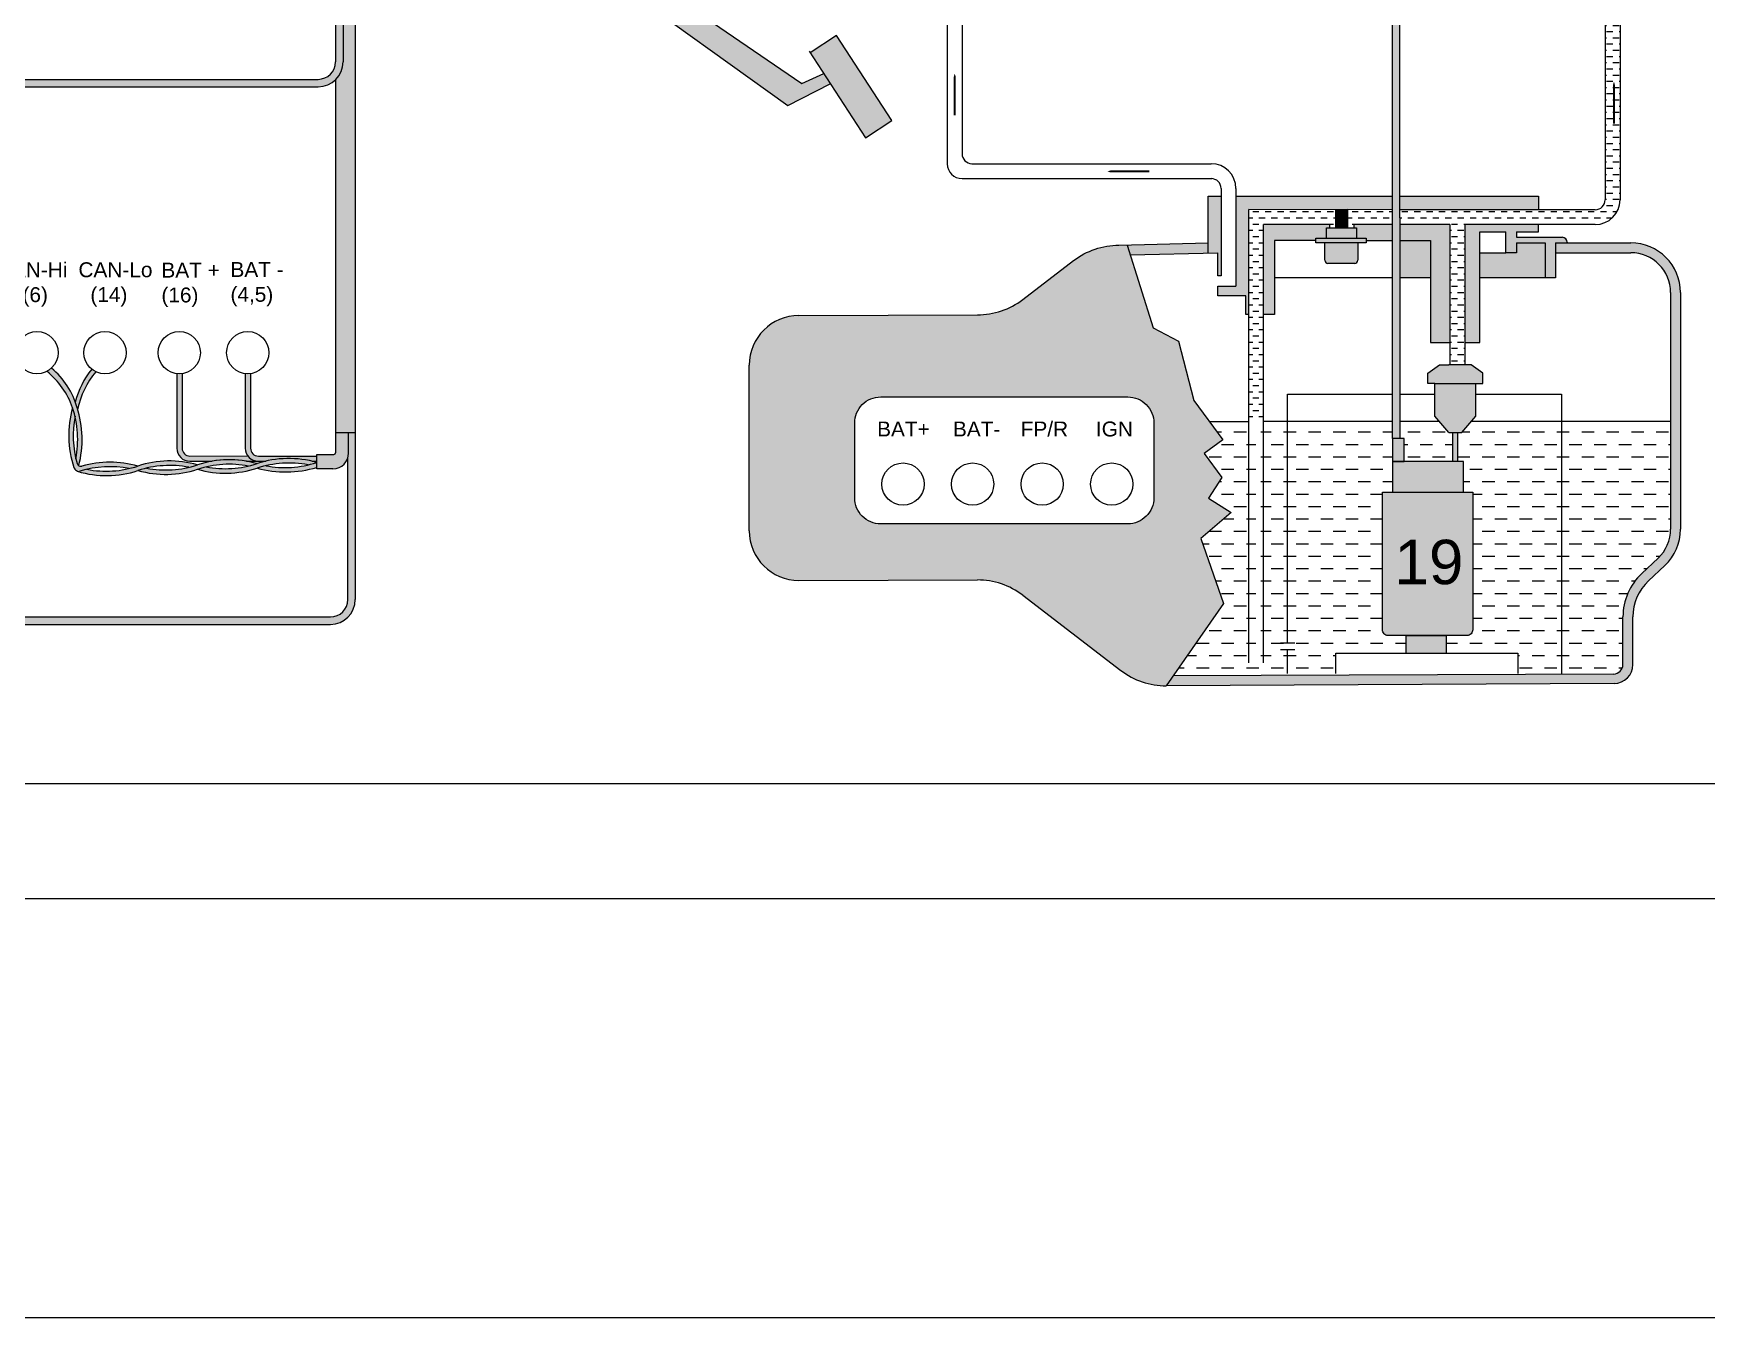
# Model space of a CAD drawing. Header units: millimetres. Extents: x -5962 to 112938, y 226746 to 349063.
# Drawn here: x 22672 to 54707, y 226746 to 251331 of the extents above; entities that cross this region are included whole.
import ezdxf

# ---------------------------------------------------------------- set-up
doc = ezdxf.new("R2010")
doc.units = ezdxf.units.MM
doc.header["$MEASUREMENT"] = 0
doc.styles.add('SPCText', font='arial.ttf')

msp = doc.modelspace()

# ---------------------------------------------------------------- hatches: boundary and pattern name
at = {"transparency": 33554666}
h = msp.add_hatch(color=8, dxfattribs=at)
h.dxf.hatch_style = 1
h.paths.add_polyline_path([(28833, 251649), (28599, 251649), (28599, 250786, -0.201666), (28456, 250446), (28456, 243687), (28833, 243687)])
h.paths.add_polyline_path([(28123, 250453), (21073, 250453), (21073, 250310), (28123, 250310, 0.414214), (28599, 250786), (28599, 251649), (28456, 251649), (28456, 250786, -0.414214)])
h.paths.add_polyline_path([(17980, 252142), (19445, 252142), (19445, 253612), (17980, 253612)], flags=9)
h.paths.add_polyline_path([(18314, 241134), (19779, 241134), (19779, 242604), (18314, 242604)], flags=9)
h.paths.add_polyline_path([(18402, 245705), (19868, 245705), (19868, 247175), (18402, 247175)], flags=9)
h.paths.add_polyline_path([(18404, 249608), (18404, 251224), (18012, 251224), (18012, 249608)], flags=9)
h.paths.add_polyline_path([(78181, 256293), (79646, 256293), (79646, 257763), (78181, 257763)], flags=9)
h.paths.add_polyline_path([(21880, 245943), (23374, 245943), (23374, 246531), (21880, 246531)], flags=9)
h.paths.add_polyline_path([(23442, 245944), (25002, 245944), (25002, 246532), (23442, 246532)], flags=9)
h.paths.add_polyline_path([(73618, 264727), (75083, 264727), (75083, 266197), (73618, 266197)], flags=9)
h.paths.add_polyline_path([(25022, 245941), (26283, 245941), (26283, 246530), (25022, 246530)], flags=9)
h.paths.add_polyline_path([(26287, 245948), (27448, 245948), (27448, 246537), (26287, 246537)], flags=9)
h.paths.add_polyline_path([(74555, 277334), (89364, 277334), (89364, 290691), (74555, 290691)], flags=9)
h.paths.add_polyline_path([(57286, 256885), (58751, 256885), (58751, 258355), (57286, 258355)], flags=9)
h.paths.add_polyline_path([(58394, 274251), (59305, 274251), (59305, 275722), (58394, 275722)], flags=9)
h.paths.add_polyline_path([(62120, 278460), (63031, 278460), (63031, 279930), (62120, 279930)], flags=9)
h.paths.add_polyline_path([(63646, 278381), (64557, 278381), (64557, 279851), (63646, 279851)], flags=9)
h.paths.add_polyline_path([(68171, 275713), (69082, 275713), (69082, 277183), (68171, 277183)], flags=9)
h.paths.add_polyline_path([(72629, 272654), (74094, 272654), (74094, 274124), (72629, 274124)], flags=9)
h.paths.add_polyline_path([(81009, 262924), (82474, 262924), (82474, 264394), (81009, 264394)], flags=9)
h.paths.add_polyline_path([(59249, 264118), (60160, 264118), (60160, 265588), (59249, 265588)], flags=9)
h.paths.add_polyline_path([(69129, 261593), (70594, 261593), (70594, 263063), (69129, 263063)], flags=9)
h.paths.add_polyline_path([(35297, 253235), (36762, 253235), (36762, 254705), (35297, 254705)], flags=9)
h.paths.add_polyline_path([(48596, 240542), (50061, 240542), (50061, 242013), (48596, 242013)], flags=9)
h.paths.add_polyline_path([(35548, 268402), (36459, 268402), (36459, 269872), (35548, 269872)], flags=9)
h.paths.add_polyline_path([(42370, 268428), (43281, 268428), (43281, 269899), (42370, 269899)], flags=9)
h.paths.add_polyline_path([(37870, 281578), (38781, 281578), (38781, 283048), (37870, 283048)], flags=9)
h.paths.add_polyline_path([(22465, 283027), (23376, 283027), (23376, 284497), (22465, 284497)], flags=9)
h.paths.add_polyline_path([(19596, 244994), (19788, 244994), (19788, 245302), (19596, 245302)], flags=9)
h.paths.add_polyline_path([(19076, 244994), (19267, 244994), (19267, 245303), (19076, 245303)], flags=9)
h.paths.add_polyline_path([(19527, 243805), (19835, 243805), (19835, 244114), (19527, 244114)], flags=9)
h.paths.add_polyline_path([(20569, 243804), (20877, 243804), (20877, 244113), (20569, 244113)], flags=9)
h.paths.add_polyline_path([(18560, 244993), (18752, 244993), (18752, 245301), (18560, 245301)], flags=9)
h.paths.add_polyline_path([(47045, 266780), (47453, 266780), (47453, 267368), (47045, 267368)], flags=9)
h.paths.add_polyline_path([(42166, 242926), (43217, 242926), (43217, 243514), (42166, 243514)], flags=9)
h.paths.add_polyline_path([(43603, 242926), (44454, 242926), (44454, 243514), (43603, 243514)], flags=9)
h.paths.add_polyline_path([(77271, 271315), (78477, 271315), (78477, 271903), (77271, 271903)], flags=9)
h.paths.add_polyline_path([(40873, 242930), (41924, 242930), (41924, 243519), (40873, 243519)], flags=9)
h.paths.add_polyline_path([(75957, 273482), (77097, 273482), (77097, 274071), (75957, 274071)], flags=9)
h.paths.add_polyline_path([(75956, 271320), (77107, 271320), (77107, 271908), (75956, 271908)], flags=9)
h.paths.add_polyline_path([(39421, 242930), (40572, 242930), (40572, 243519), (39421, 243519)], flags=9)
h.paths.add_polyline_path([(77288, 273482), (78472, 273482), (78472, 274071), (77288, 274071)], flags=9)
h.paths.add_polyline_path([(67847, 280005), (68998, 280005), (68998, 280593), (67847, 280593)], flags=9)
h.paths.add_polyline_path([(33948, 282600), (35243, 282600), (35243, 283188), (33948, 283188)], flags=9)
h.paths.add_polyline_path([(35615, 267086), (36755, 267086), (36755, 267674), (35615, 267674)], flags=9)
h.paths.add_polyline_path([(31596, 267091), (32746, 267091), (32746, 267679), (31596, 267679)], flags=9)
h.paths.add_polyline_path([(38241, 267061), (39492, 267061), (39492, 267649), (38241, 267649)], flags=9)
h.paths.add_polyline_path([(32303, 251714), (33244, 251714), (33244, 252302), (32303, 252302)], flags=9)
h.paths.add_polyline_path([(34807, 251709), (36080, 251709), (36080, 252297), (34807, 252297)], flags=9)
h.paths.add_polyline_path([(37589, 251714), (38486, 251714), (38486, 252302), (37589, 252302)], flags=9)
h.paths.add_polyline_path([(65103, 284185), (66088, 284185), (66088, 284773), (65103, 284773)], flags=9)
h.paths.add_polyline_path([(45552, 266768), (46471, 266768), (46471, 267356), (45552, 267356)], flags=9)
h.paths.add_polyline_path([(44370, 266780), (45000, 266780), (45000, 267368), (44370, 267368)], flags=9)
h.paths.add_polyline_path([(55031, 256770), (55994, 256770), (55994, 257358), (55031, 257358)], flags=9)
h.paths.add_polyline_path([(65087, 286283), (66072, 286283), (66072, 286871), (65087, 286871)], flags=9)
h.paths.add_polyline_path([(42890, 266775), (43675, 266775), (43675, 267363), (42890, 267363)], flags=9)
h.paths.add_polyline_path([(53477, 256770), (54794, 256770), (54794, 257358), (53477, 257358)], flags=9)
h.paths.add_polyline_path([(70437, 265641), (70845, 265641), (70845, 266229), (70437, 266229)], flags=9)
h.paths.add_polyline_path([(81488, 268622), (82639, 268622), (82639, 269210), (81488, 269210)], flags=9)
h.paths.add_polyline_path([(58519, 264295), (59305, 264295), (59305, 264883), (58519, 264883)], flags=9)
h.paths.add_polyline_path([(80099, 266450), (81328, 266450), (81328, 267038), (80099, 267038)], flags=9)
h.paths.add_polyline_path([(80090, 268617), (81340, 268617), (81340, 269205), (80090, 269205)], flags=9)
h.paths.add_polyline_path([(81472, 266450), (82656, 266450), (82656, 267038), (81472, 267038)], flags=9)
h.paths.add_polyline_path([(73662, 275950), (74292, 275950), (74292, 276538), (73662, 276538)], flags=9)
h.paths.add_polyline_path([(70690, 275945), (72006, 275945), (72006, 276534), (70690, 276534)], flags=9)
h.paths.add_polyline_path([(59618, 280000), (60603, 280000), (60603, 280588), (59618, 280588)], flags=9)
h.paths.add_polyline_path([(54424, 275080), (55575, 275080), (55575, 275668), (54424, 275668)], flags=9)
h.paths.add_polyline_path([(58336, 280005), (59487, 280005), (59487, 280593), (58336, 280593)], flags=9)
h.paths.add_polyline_path([(36895, 267061), (38079, 267061), (38079, 267649), (36895, 267649)], flags=9)
h.paths.add_polyline_path([(32570, 282605), (33721, 282605), (33721, 283193), (32570, 283193)], flags=9)
h.paths.add_polyline_path([(56454, 256775), (57085, 256775), (57085, 257363), (56454, 257363)], flags=9)
h.paths.add_polyline_path([(68840, 265636), (69868, 265636), (69868, 266224), (68840, 266224)], flags=9)
h.paths.add_polyline_path([(34258, 267086), (35441, 267086), (35441, 267674), (34258, 267674)], flags=9)
h.paths.add_polyline_path([(33030, 267091), (34081, 267091), (34081, 267679), (33030, 267679)], flags=9)
h.paths.add_polyline_path([(30851, 251709), (32058, 251709), (32058, 252297), (30851, 252297)], flags=9)
h.paths.add_polyline_path([(36188, 251709), (37351, 251709), (37351, 252297), (36188, 252297)], flags=9)
h.paths.add_polyline_path([(50430, 275079), (51392, 275079), (51392, 275667), (50430, 275667)], flags=9)
h.paths.add_polyline_path([(49097, 275079), (50059, 275079), (50059, 275667), (49097, 275667)], flags=9)
h.paths.add_polyline_path([(72184, 275945), (73191, 275945), (73191, 276534), (72184, 276534)], flags=9)
h.paths.add_polyline_path([(33431, 251709), (34638, 251709), (34638, 252297), (33431, 252297)], flags=9)
h.paths.add_polyline_path([(51729, 275079), (52691, 275079), (52691, 275667), (51729, 275667)], flags=9)
h.paths.add_polyline_path([(66572, 280005), (67623, 280005), (67623, 280593), (66572, 280593)], flags=9)
h.paths.add_polyline_path([(65135, 280000), (66120, 280000), (66120, 280588), (65135, 280588)], flags=9)
h.paths.add_polyline_path([(65136, 282092), (66120, 282092), (66120, 282680), (65136, 282680)], flags=9)
h.paths.add_polyline_path([(57007, 264295), (58058, 264295), (58058, 264883), (57007, 264883)], flags=9)
h.paths.add_polyline_path([(53013, 275080), (53975, 275080), (53975, 275668), (53013, 275668)], flags=9)
h.paths.add_polyline_path([(33552, 290365), (73663, 290365), (73663, 295126), (33552, 295126)], flags=9)
h.paths.add_polyline_path([(17517, 259196), (21382, 259196), (21382, 261505), (17517, 261505)], flags=9)
at = {"true_color": 0x939598, "transparency": 33554666}
h = msp.add_hatch(color=252, dxfattribs=at)
h.dxf.hatch_style = 1
h.paths.add_polyline_path([(76999, 268768, 0.193719), (76664, 269012), (76286, 269106), (74433, 267943), (74365, 267567, 0.186768), (74441, 267174), (75395, 265654, 0.171714), (75685, 265423), (76104, 265280), (77951, 266439), (78021, 266884, 0.18055), (77942, 267264)])
h.paths.add_polyline_path([(76462, 269396), (76381, 269525), (73993, 268027), (74074, 267898)])
h.paths.add_polyline_path([(76543, 269267), (76462, 269396), (74074, 267898), (74155, 267769)])
h.paths.add_polyline_path([(78313, 266486), (78232, 266615), (75844, 265117), (75925, 264988)])
h.paths.add_polyline_path([(78394, 266357), (78313, 266486), (75925, 264988), (76006, 264859)])
h.paths.add_polyline_path([(17980, 252142), (19445, 252142), (19445, 253612), (17980, 253612)], flags=9)
h.paths.add_polyline_path([(18402, 245705), (19868, 245705), (19868, 247175), (18402, 247175)], flags=9)
h.paths.add_polyline_path([(18314, 241134), (19779, 241134), (19779, 242604), (18314, 242604)], flags=9)
h.paths.add_polyline_path([(62120, 278460), (63031, 278460), (63031, 279930), (62120, 279930)], flags=9)
h.paths.add_polyline_path([(68171, 275713), (69082, 275713), (69082, 277183), (68171, 277183)], flags=9)
h.paths.add_polyline_path([(81009, 262924), (82474, 262924), (82474, 264394), (81009, 264394)], flags=9)
h.paths.add_polyline_path([(57286, 256885), (58751, 256885), (58751, 258355), (57286, 258355)], flags=9)
h.paths.add_polyline_path([(59249, 264118), (60160, 264118), (60160, 265588), (59249, 265588)], flags=9)
h.paths.add_polyline_path([(35548, 268402), (36459, 268402), (36459, 269872), (35548, 269872)], flags=9)
h.paths.add_polyline_path([(42370, 268428), (43281, 268428), (43281, 269899), (42370, 269899)], flags=9)
h.paths.add_polyline_path([(63646, 278381), (64557, 278381), (64557, 279851), (63646, 279851)], flags=9)
h.paths.add_polyline_path([(69129, 261593), (70594, 261593), (70594, 263063), (69129, 263063)], flags=9)
h.paths.add_polyline_path([(37870, 281578), (38781, 281578), (38781, 283048), (37870, 283048)], flags=9)
h.paths.add_polyline_path([(18404, 249608), (18404, 251224), (18012, 251224), (18012, 249608)], flags=9)
h.paths.add_polyline_path([(26287, 245948), (27448, 245948), (27448, 246537), (26287, 246537)], flags=9)
h.paths.add_polyline_path([(25022, 245941), (26283, 245941), (26283, 246530), (25022, 246530)], flags=9)
h.paths.add_polyline_path([(21880, 245943), (23374, 245943), (23374, 246531), (21880, 246531)], flags=9)
h.paths.add_polyline_path([(23442, 245944), (25002, 245944), (25002, 246532), (23442, 246532)], flags=9)
h.paths.add_polyline_path([(18560, 244993), (18752, 244993), (18752, 245301), (18560, 245301)], flags=9)
h.paths.add_polyline_path([(58394, 274251), (59305, 274251), (59305, 275722), (58394, 275722)], flags=9)
h.paths.add_polyline_path([(47045, 266780), (47453, 266780), (47453, 267368), (47045, 267368)], flags=9)
h.paths.add_polyline_path([(42166, 242926), (43217, 242926), (43217, 243514), (42166, 243514)], flags=9)
h.paths.add_polyline_path([(73618, 264727), (75083, 264727), (75083, 266197), (73618, 266197)], flags=9)
h.paths.add_polyline_path([(77271, 271315), (78477, 271315), (78477, 271903), (77271, 271903)], flags=9)
h.paths.add_polyline_path([(75957, 273482), (77097, 273482), (77097, 274071), (75957, 274071)], flags=9)
h.paths.add_polyline_path([(40873, 242930), (41924, 242930), (41924, 243519), (40873, 243519)], flags=9)
h.paths.add_polyline_path([(75956, 271320), (77107, 271320), (77107, 271908), (75956, 271908)], flags=9)
h.paths.add_polyline_path([(74555, 277334), (89364, 277334), (89364, 290691), (74555, 290691)], flags=9)
h.paths.add_polyline_path([(78181, 256293), (79646, 256293), (79646, 257763), (78181, 257763)], flags=9)
h.paths.add_polyline_path([(67847, 280005), (68998, 280005), (68998, 280593), (67847, 280593)], flags=9)
h.paths.add_polyline_path([(33948, 282600), (35243, 282600), (35243, 283188), (33948, 283188)], flags=9)
h.paths.add_polyline_path([(38241, 267061), (39492, 267061), (39492, 267649), (38241, 267649)], flags=9)
h.paths.add_polyline_path([(31596, 267091), (32746, 267091), (32746, 267679), (31596, 267679)], flags=9)
h.paths.add_polyline_path([(35615, 267086), (36755, 267086), (36755, 267674), (35615, 267674)], flags=9)
h.paths.add_polyline_path([(37589, 251714), (38486, 251714), (38486, 252302), (37589, 252302)], flags=9)
h.paths.add_polyline_path([(45552, 266768), (46471, 266768), (46471, 267356), (45552, 267356)], flags=9)
h.paths.add_polyline_path([(44370, 266780), (45000, 266780), (45000, 267368), (44370, 267368)], flags=9)
h.paths.add_polyline_path([(80090, 268617), (81340, 268617), (81340, 269205), (80090, 269205)], flags=9)
h.paths.add_polyline_path([(35297, 253235), (36762, 253235), (36762, 254705), (35297, 254705)], flags=9)
h.paths.add_polyline_path([(58519, 264295), (59305, 264295), (59305, 264883), (58519, 264883)], flags=9)
h.paths.add_polyline_path([(80099, 266450), (81328, 266450), (81328, 267038), (80099, 267038)], flags=9)
h.paths.add_polyline_path([(70690, 275945), (72006, 275945), (72006, 276534), (70690, 276534)], flags=9)
h.paths.add_polyline_path([(73662, 275950), (74292, 275950), (74292, 276538), (73662, 276538)], flags=9)
h.paths.add_polyline_path([(32570, 282605), (33721, 282605), (33721, 283193), (32570, 283193)], flags=9)
h.paths.add_polyline_path([(22465, 283027), (23376, 283027), (23376, 284497), (22465, 284497)], flags=9)
h.paths.add_polyline_path([(72629, 272654), (74094, 272654), (74094, 274124), (72629, 274124)], flags=9)
h.paths.add_polyline_path([(48596, 240542), (50061, 240542), (50061, 242013), (48596, 242013)], flags=9)
h.paths.add_polyline_path([(56454, 256775), (57085, 256775), (57085, 257363), (56454, 257363)], flags=9)
h.paths.add_polyline_path([(68840, 265636), (69868, 265636), (69868, 266224), (68840, 266224)], flags=9)
h.paths.add_polyline_path([(49097, 275079), (50059, 275079), (50059, 275667), (49097, 275667)], flags=9)
h.paths.add_polyline_path([(43603, 242926), (44454, 242926), (44454, 243514), (43603, 243514)], flags=9)
h.paths.add_polyline_path([(33431, 251709), (34638, 251709), (34638, 252297), (33431, 252297)], flags=9)
h.paths.add_polyline_path([(66572, 280005), (67623, 280005), (67623, 280593), (66572, 280593)], flags=9)
h.paths.add_polyline_path([(65136, 282092), (66120, 282092), (66120, 282680), (65136, 282680)], flags=9)
h.paths.add_polyline_path([(65135, 280000), (66120, 280000), (66120, 280588), (65135, 280588)], flags=9)
h.paths.add_polyline_path([(33030, 267091), (34081, 267091), (34081, 267679), (33030, 267679)], flags=9)
h.paths.add_polyline_path([(57007, 264295), (58058, 264295), (58058, 264883), (57007, 264883)], flags=9)
h.paths.add_polyline_path([(54424, 275080), (55575, 275080), (55575, 275668), (54424, 275668)], flags=9)
h.paths.add_polyline_path([(20569, 243804), (20877, 243804), (20877, 244113), (20569, 244113)], flags=9)
h.paths.add_polyline_path([(81472, 266450), (82656, 266450), (82656, 267038), (81472, 267038)], flags=9)
h.paths.add_polyline_path([(19527, 243805), (19835, 243805), (19835, 244114), (19527, 244114)], flags=9)
h.paths.add_polyline_path([(51729, 275079), (52691, 275079), (52691, 275667), (51729, 275667)], flags=9)
h.paths.add_polyline_path([(19596, 244994), (19788, 244994), (19788, 245302), (19596, 245302)], flags=9)
h.paths.add_polyline_path([(19076, 244994), (19267, 244994), (19267, 245303), (19076, 245303)], flags=9)
h.paths.add_polyline_path([(39421, 242930), (40572, 242930), (40572, 243519), (39421, 243519)], flags=9)
h.paths.add_polyline_path([(55031, 256770), (55994, 256770), (55994, 257358), (55031, 257358)], flags=9)
h.paths.add_polyline_path([(70437, 265641), (70845, 265641), (70845, 266229), (70437, 266229)], flags=9)
h.paths.add_polyline_path([(77288, 273482), (78472, 273482), (78472, 274071), (77288, 274071)], flags=9)
h.paths.add_polyline_path([(33552, 290365), (73663, 290365), (73663, 295126), (33552, 295126)], flags=9)
h.paths.add_polyline_path([(53013, 275080), (53975, 275080), (53975, 275668), (53013, 275668)], flags=9)
h.paths.add_polyline_path([(34258, 267086), (35441, 267086), (35441, 267674), (34258, 267674)], flags=9)
h.paths.add_polyline_path([(34807, 251709), (36080, 251709), (36080, 252297), (34807, 252297)], flags=9)
h.paths.add_polyline_path([(32303, 251714), (33244, 251714), (33244, 252302), (32303, 252302)], flags=9)
h.paths.add_polyline_path([(36895, 267061), (38079, 267061), (38079, 267649), (36895, 267649)], flags=9)
h.paths.add_polyline_path([(30851, 251709), (32058, 251709), (32058, 252297), (30851, 252297)], flags=9)
h.paths.add_polyline_path([(36188, 251709), (37351, 251709), (37351, 252297), (36188, 252297)], flags=9)
h.paths.add_polyline_path([(65087, 286283), (66072, 286283), (66072, 286871), (65087, 286871)], flags=9)
h.paths.add_polyline_path([(65103, 284185), (66088, 284185), (66088, 284773), (65103, 284773)], flags=9)
h.paths.add_polyline_path([(72184, 275945), (73191, 275945), (73191, 276534), (72184, 276534)], flags=9)
h.paths.add_polyline_path([(53477, 256770), (54794, 256770), (54794, 257358), (53477, 257358)], flags=9)
h.paths.add_polyline_path([(42890, 266775), (43675, 266775), (43675, 267363), (42890, 267363)], flags=9)
h.paths.add_polyline_path([(81488, 268622), (82639, 268622), (82639, 269210), (81488, 269210)], flags=9)
h.paths.add_polyline_path([(58336, 280005), (59487, 280005), (59487, 280593), (58336, 280593)], flags=9)
h.paths.add_polyline_path([(59618, 280000), (60603, 280000), (60603, 280588), (59618, 280588)], flags=9)
h.paths.add_polyline_path([(50430, 275079), (51392, 275079), (51392, 275667), (50430, 275667)], flags=9)
h.paths.add_polyline_path([(17517, 259196), (21382, 259196), (21382, 261505), (17517, 261505)], flags=9)
at = {"transparency": 33554666}
h = msp.add_hatch(color=8, dxfattribs=at)
h.dxf.hatch_style = 1
h.paths.add_polyline_path([(48362, 260420), (41743, 260423, -0.164761), (41454, 260325), (41454, 259944), (48362, 259944)])
h.paths.add_polyline_path([(60668, 260373), (48649, 260373, -0.163117), (48362, 260277), (48362, 260087, -0.157933), (48641, 259997), (60668, 259994)])
h.paths.add_polyline_path([(59915, 261929), (60164, 262363), (60034, 262436), (59795, 262007, -0.274246), (59482, 261821), (49171, 261820, 0.414197), (48695, 261345), (48695, 260753, -0.414214), (48362, 260420), (48362, 260277, 0.163117), (48649, 260373, 0.235205), (48838, 260753), (48838, 261345, -0.414212), (49171, 261678), (59481, 261678, 0.268609)])
h.paths.add_polyline_path([(48835, 255034, -0.198913), (48695, 255371), (48695, 243578), (48838, 243578)])
h.paths.add_polyline_path([(48838, 259612, 0.414214), (48362, 260087), (48362, 259944, -0.414214), (48695, 259612), (48695, 255371, 0.414215), (49171, 254895), (57419, 254895, 0.414212), (57894, 255371), (57895, 255746), (57770, 255834), (57770, 255418, -0.414212), (57389, 255038), (49171, 255038, -0.414215), (48838, 255371)])
h.paths.add_polyline_path([(41929, 267716, -0.4142), (42262, 268049), (42832, 268049), (42832, 268191), (42262, 268191, 0.4142), (41787, 267716), (41786, 260801, -0.413913), (41454, 260468), (41454, 260468), (41454, 260325, 0.164761), (41743, 260423, 0.233514), (41929, 260801)])
h = msp.add_hatch(color=170, dxfattribs=at)
h.dxf.hatch_style = 1
h.paths.add_polyline_path([(34251, 254778), (32116, 254778), (32116, 254066), (34251, 254066)])
h.paths.add_polyline_path([(34893, 254612), (34251, 254612), (34251, 254066), (34707, 254066, -0.474614), (34707, 252478), (34707, 251835, 0.273263), (34910, 251534), (37116, 249950), (37930, 250367), (37802, 250563), (37382, 250371), (35410, 251718, -0.174787), (35306, 252006), (35537, 252580, 0.383137)])
h.paths.add_polyline_path([(34707, 254066), (34251, 254066), (32116, 254066), (32116, 252478), (34707, 252478, 0.474656)])
h.paths.add_polyline_path([(34741, 253284, -1), (33733, 253284, -1)], flags=16)
h.paths.add_polyline_path([(32116, 254778), (31992, 254691), (31992, 254159), (32116, 254066)])
h.paths.add_polyline_path([(38047, 251291), (37542, 250961), (38604, 249335), (39109, 249665)])
at = {"true_color": 0x139b48, "transparency": 33554666}
h = msp.add_hatch(dxfattribs=at)
h.set_pattern_fill('DASH', color=114, scale=951.25)
h.paths.add_polyline_path([(53051, 248147), (53051, 254895), (52766, 254895), (52766, 248147, -0.414155), (52576, 247957), (48837, 247956), (48837, 247672), (49791, 247672), (49791, 244984), (50076, 244984), (50076, 247672), (52576, 247672, 0.414214)])
at = {"true_color": 0x939598, "transparency": 33554666}
h = msp.add_hatch(color=252, dxfattribs=at)
h.dxf.hatch_style = 1
h.paths.add_polyline_path([(45411, 248218), (45165, 248218), (45165, 247322), (43614, 247281), (43674, 247092), (45348, 247132), (45348, 246691), (45411, 246691)])
h = msp.add_hatch(color=252, dxfattribs=at)
h.dxf.hatch_style = 1
h.paths.add_polyline_path([(47607, 247957), (47607, 247959), (47833, 247959), (48695, 247957), (48695, 248218), (45696, 248218), (45696, 246494), (45349, 246494), (45349, 246306), (45886, 246306), (45886, 245953), (45941, 245953), (45941, 247959)])
at = {"true_color": 0x139b48, "transparency": 33554666}
h = msp.add_hatch(dxfattribs=at)
h.set_pattern_fill('DASH', color=114, scale=951.25)
h.paths.add_polyline_path([(46226, 247674), (47490, 247674), (47490, 247610), (47607, 247610), (47607, 247959), (45944, 247959), (45941, 243901), (46226, 243901)])
at = {"transparency": 33554666}
h = msp.add_hatch(color=8, dxfattribs=at)
h.dxf.hatch_style = 1
h.paths.add_polyline_path([(47833, 247959), (47607, 247959), (47607, 247957), (47607, 247610), (47833, 247610)])
at = {"true_color": 0x139b48, "transparency": 33554666}
h = msp.add_hatch(dxfattribs=at)
h.set_pattern_fill('DASH', color=114, scale=951.25)
h.paths.add_polyline_path([(48695, 247957), (47833, 247959), (47833, 247610), (47956, 247610), (47956, 247674), (48695, 247672)])
at = {"true_color": 0x939598, "transparency": 33554666}
h = msp.add_hatch(color=252, dxfattribs=at)
h.dxf.hatch_style = 1
h.paths.add_polyline_path([(51490, 248218), (48837, 248218), (48837, 247956), (51491, 247957)])
h = msp.add_hatch(color=252, dxfattribs=at)
h.dxf.hatch_style = 1
h.paths.add_polyline_path([(47430, 247610), (47490, 247610), (47490, 247674), (46226, 247674), (46226, 245953), (46437, 245953), (46437, 247368), (47224, 247368), (47224, 247415), (47430, 247415)])
at = {"lineweight": 20, "true_color": 0x939598, "transparency": 33554687}
h = msp.add_hatch(color=252, dxfattribs=at)
h.dxf.hatch_style = 1
h.paths.add_polyline_path([(48695, 247672), (47956, 247674), (47956, 247610), (48002, 247610), (48002, 247415), (48192, 247415), (48192, 247368), (48695, 247368)])
at = {"true_color": 0x939598, "transparency": 33554666}
h = msp.add_hatch(color=252, dxfattribs=at)
h.dxf.hatch_style = 1
h.paths.add_polyline_path([(49791, 247672), (48837, 247672), (48837, 247368), (49424, 247368), (49424, 246653), (49424, 245414), (49791, 245414)])
h = msp.add_hatch(color=252, dxfattribs=at)
h.dxf.hatch_style = 1
h.paths.add_polyline_path([(50368, 247534), (50862, 247534), (50862, 247132), (51069, 247129), (51069, 247322), (51617, 247322), (51614, 246653), (51812, 246653), (51812, 247322), (52038, 247322), (52038, 247333, 0.414214), (51943, 247428), (51069, 247428), (51069, 247534), (51490, 247534), (51490, 247672), (50076, 247672), (50076, 245414), (50368, 245414)])
at = {"transparency": 33554666}
h = msp.add_hatch(color=9, dxfattribs=at)
h.dxf.hatch_style = 1
h.paths.add_polyline_path([(53296, 239247), (53296, 239547), (53106, 239547), (53106, 239247, -0.390601), (52928, 239067), (52647, 239066), (52731, 238886), (52937, 238887, 0.414214)])
h.paths.add_polyline_path([(52647, 239066), (44494, 239032), (44361, 238841), (52731, 238886)])
h.paths.add_polyline_path([(53596, 240852), (53909, 241146, 0.206944), (54209, 241839), (54209, 246371, 0.414214), (53257, 247322), (51812, 247322), (51812, 247132), (53257, 247132, -0.414214), (54018, 246371), (54018, 241839, -0.206944), (53779, 241285), (53466, 240991, 0.206943), (53106, 240159), (53106, 239547), (53296, 239547), (53296, 240159, -0.206943)])
h.paths.add_polyline_path([(45165, 247322), (43614, 247281), (43674, 247092), (45165, 247127)])
h = msp.add_hatch(color=8, dxfattribs=at)
h.dxf.hatch_style = 1
h.paths.add_polyline_path([(48030, 247322), (47399, 247322), (47399, 246988, 0.414217), (47458, 246929), (47970, 246929, 0.414214), (48030, 246988)])
h.paths.add_polyline_path([(48192, 247415), (47224, 247415), (47224, 247322), (48192, 247322)])
h.paths.add_polyline_path([(48002, 247610), (47430, 247610), (47430, 247415), (48002, 247415)])
at = {"true_color": 0x939598, "transparency": 33554666}
h = msp.add_hatch(color=252, dxfattribs=at)
h.dxf.hatch_style = 1
h.paths.add_polyline_path([(49424, 247368), (48837, 247368), (48837, 246653), (49424, 246653)], flags=17)
h = msp.add_hatch(color=252, dxfattribs=at)
h.dxf.hatch_style = 1
h.paths.add_polyline_path([(51617, 247322), (51069, 247322), (51069, 247129), (50862, 247132), (50368, 247132), (50368, 246653), (51614, 246653)])
h = msp.add_hatch(color=252, dxfattribs=at)
h.dxf.hatch_style = 1
h.paths.add_polyline_path([(45021, 241661), (45607, 242160), (45174, 242434), (45425, 242831), (45090, 243287), (45447, 243549), (44893, 244304), (44595, 245440), (44113, 245697), (43614, 247281), (43456, 247277, 0.164844), (42588, 246983), (41614, 246237, -0.16332), (40755, 245943), (37323, 245933, 0.412476), (36377, 244981), (36377, 241809, 0.415953), (37334, 240858), (40738, 240868, -0.166368), (41614, 240574), (43493, 239135, 0.164844), (44361, 238841), (45455, 240416)])
h.paths.add_polyline_path([(38896, 241941, -0.414214), (38396, 242441), (38396, 243873, -0.414214), (38896, 244373), (43625, 244373, -0.414214), (44125, 243873), (44125, 242441, -0.414214), (43625, 241941)], flags=16)
h.paths.add_polyline_path([(42985, 242703, -1), (43651, 242703, -1)], flags=0)
h.paths.add_polyline_path([(41653, 242703, -1), (42319, 242703, -1)], flags=0)
h.paths.add_polyline_path([(40321, 242703, -1), (40987, 242703, -1)], flags=0)
h.paths.add_polyline_path([(38990, 242703, -1), (39655, 242703, -1)], flags=0)
h.paths.add_polyline_path([(41471, 243455), (42521, 243455), (42521, 244043), (41471, 244043)], flags=8)
h.paths.add_polyline_path([(42907, 243455), (43758, 243455), (43758, 244043), (42907, 244043)], flags=8)
h.paths.add_polyline_path([(38725, 243460), (39876, 243460), (39876, 244048), (38725, 244048)], flags=8)
h.paths.add_polyline_path([(40177, 243460), (41228, 243460), (41228, 244048), (40177, 244048)], flags=8)
at = {"transparency": 33554666}
h = msp.add_hatch(color=8, dxfattribs=at)
h.dxf.hatch_style = 1
h.paths.add_polyline_path([(23467, 244001, 0.021906), (23421, 244165, 0.15), (23444, 243024, 0.140186), (23493, 242960, 0.239393), (23560, 242949, -0.123783), (24507, 243002, 0.021906), (24671, 243049, 0.140338), (23600, 243047, -0.41465), (23508, 243099, -0.117693)])
h.paths.add_polyline_path([(23507, 244167, 0.156941), (23015, 244923, -0.064553), (22931, 244862, -0.137157), (23421, 244165, -0.021906), (23467, 244001, -0.105474), (23484, 243190, 0.012068), (23508, 243099, 0.180114), (23539, 243057, 0.145776)])
h = msp.add_hatch(color=8, dxfattribs=at)
h.dxf.hatch_style = 1
h.paths.add_polyline_path([(23867, 244853, -0.057359), (23789, 244902, 0.111435), (23473, 244274, -0.019084), (23507, 244167, -0.004882), (23518, 244131, -0.125405)])
h = msp.add_hatch(color=8, dxfattribs=at)
h.dxf.hatch_style = 1
h.paths.add_polyline_path([(26092, 243141, -0.08516), (26750, 243141), (26978, 243141, -0.236964), (26778, 243242), (25668, 243241, -0.414572), (25518, 243391), (25518, 244817, -0.062173), (25418, 244816), (25418, 243391, 0.414214), (25668, 243141)])
h.paths.add_polyline_path([(26828, 244817, -0.061966), (26728, 244817), (26728, 243391, 0.414136), (26978, 243141), (27119, 243141, -0.115198), (28006, 243141), (28097, 243141), (28097, 243241), (28065, 243241), (26978, 243241, -0.414136), (26828, 243391)])
h.paths.add_polyline_path([(28456, 243305, -0.414214), (28424, 243273), (28097, 243273), (28097, 242997), (28407, 242997, 0.414214), (28707, 243297), (28707, 243687), (28456, 243687)])
h = msp.add_hatch(color=8, dxfattribs=at)
h.dxf.hatch_style = 1
h.paths.add_polyline_path([(50289, 244627), (49505, 244627), (49505, 244005), (49774, 243689), (50021, 243689), (50289, 244005)])
h.paths.add_polyline_path([(50422, 244828), (50202, 244984), (49774, 244984), (49592, 244984), (49372, 244828), (49372, 244627), (49505, 244627), (50289, 244627), (50422, 244627)])
at = {"lineweight": 20, "true_color": 0x58ba48}
h = msp.add_hatch(dxfattribs=at)
h.set_pattern_fill('DASH', color=85, scale=1902.5)
h.set_pattern_definition([(0, (-306067.3, 69860.89), (237.8125, 237.8125), [237.8125, -237.8125])])
h.paths.add_polyline_path([(54018, 243907), (53404, 243907), (51927, 243907), (51927, 239077), (52937, 239077, 0.414214), (53106, 239247), (53106, 240159, -0.206944), (53466, 240991), (53779, 241285, 0.206944), (54018, 241839)])
h.paths.add_polyline_path([(51927, 243907), (50206, 243907), (50021, 243689), (49947, 243689), (49947, 243133), (50053, 243133), (50053, 242549), (50230, 242549), (50230, 239913, -0.414214), (50122, 239805), (49722, 239805), (49722, 239464), (51093, 239464), (51093, 239077), (51927, 239077)])
h.paths.add_polyline_path([(48838, 243907), (48838, 243578), (48920, 243578), (48920, 243133), (49849, 243133), (49849, 243689), (49774, 243689), (49588, 243907)])
edge = h.paths.add_edge_path()
edge.add_line((39058, 243862), (45189, 243901))
edge.add_line((45189, 243901), (45447, 243549))
edge.add_line((45447, 243549), (45090, 243287))
edge.add_line((45090, 243287), (45425, 242831))
edge.add_line((45425, 242831), (45174, 242434))
edge.add_line((45174, 242434), (45607, 242160))
edge.add_line((45607, 242160), (45021, 241661))
edge.add_line((45021, 241661), (45455, 240416))
edge.add_line((45455, 240416), (44525, 239077))
edge.add_line((44525, 239077), (47607, 239077))
edge.add_line((47607, 239077), (47607, 239464))
edge.add_line((47607, 239464), (48955, 239464))
edge.add_line((48955, 239464), (48955, 239805))
edge.add_line((48955, 239805), (48609, 239805))
edge.add_arc((48609, 239913), 108, 180, 270, ccw=False)
edge.add_line((48501, 239913), (48501, 242549))
edge.add_line((48501, 242549), (48695, 242549))
edge.add_line((48695, 242549), (48695, 243907))
edge.add_line((48695, 243907), (46175, 243907))
edge.add_line((46175, 243907), (46175, 239283))
edge.add_arc((46127, 239283), 47.6, -179.9118, 0, ccw=False)
edge.add_line((46080, 239282), (46076, 243907))
edge.add_line((46076, 243907), (39128, 243907))
edge.add_line((39128, 243907), (39058, 243862))
at = {"true_color": 0x797572, "transparency": 33554666}
h = msp.add_hatch(color=8, dxfattribs=at)
h.dxf.hatch_style = 1
h.paths.add_polyline_path([(28833, 243687), (28707, 243687), (28707, 243297, -0.081014), (28691, 243201), (28691, 240492, -0.414214), (28358, 240159), (21010, 240159), (21010, 240016), (28358, 240016, 0.414418), (28834, 240492)])
at = {"true_color": 0xf26722, "transparency": 33554666}
h = msp.add_hatch(color=30, dxfattribs=at)
h.dxf.hatch_style = 1
h.paths.add_polyline_path([(50230, 242549), (48501, 242549), (48501, 239913, 0.414214), (48609, 239805), (50122, 239805, 0.414214), (50230, 239913)])
h.paths.add_polyline_path([(50053, 243133), (48695, 243133), (48695, 242549), (50053, 242549)])
h.paths.add_polyline_path([(48920, 243578), (48695, 243578), (48695, 243133), (48920, 243133)])
h.paths.add_polyline_path([(49947, 243689), (49849, 243689), (49849, 243133), (49947, 243133)])
h.paths.add_polyline_path([(49722, 239805), (48955, 239805), (48955, 239464), (49722, 239464)])
h.paths.add_polyline_path([(48596, 240542), (50061, 240542), (50061, 242013), (48596, 242013)], flags=24)
at = {"transparency": 33554666}
h = msp.add_hatch(color=8, dxfattribs=at)
h.dxf.hatch_style = 1
h.paths.add_polyline_path([(24671, 243049, -0.127675), (23696, 242986, 0.018072), (23560, 242949, -0.146917), (23517, 242949, 0.155756), (24673, 242963, -0.127675), (25649, 243026, 0.021906), (25813, 243072, 0.15)])
h.paths.add_polyline_path([(27932, 243072, 0.021942), (28097, 243118, 0.149804), (26954, 243095, -0.127675), (25978, 243032, 0.021906), (25814, 242986, 0.15), (26956, 243009, -0.127769)])
h.paths.add_polyline_path([(28097, 243023), (28097, 243118, -0.021942), (27932, 243072, -0.105102), (27120, 243055, 0.021906), (26956, 243009, 0.142088)])
h = msp.add_hatch(color=8, dxfattribs=at)
h.dxf.hatch_style = 1
h.paths.add_polyline_path([(25813, 243072, -0.127675), (24837, 243009, 0.021906), (24673, 242963, 0.15), (25814, 242986, -0.127675), (26790, 243049, 0.021906), (26954, 243095, 0.15)])

# ---------------------------------------------------------------- linework, layer by layer
at = {"color": 114, "lineweight": 20, "true_color": 0x139b48}
for p, q in [((40167, 259802), (40167, 248838)), ((40452, 259802), (40452, 249028)), ((52766, 254895), (52766, 248147)), ((53051, 254895), (53051, 248147)), ((40642, 248838), (45221, 248838)), ((40452, 248553), (45233, 248553)), ((45411, 248363), (45411, 246691)), ((45696, 248363), (45696, 246494)), ((45941, 239283), (45941, 247959)), ((47607, 247610), (47607, 247959)), ((47833, 247959), (47833, 247610)), ((48696, 247957), (47833, 247959)), ((52576, 247957), (48837, 247956)), ((46226, 239283), (46226, 247674)), ((47490, 247674), (47490, 247610)), ((47956, 247674), (47956, 247610)), ((48695, 247672), (47956, 247674)), ((49791, 247672), (48838, 247672)), ((49791, 247672), (49791, 244984)), ((52576, 247672), (50076, 247672)), ((50076, 247672), (50076, 244984)), ((45411, 246691), (45348, 246691)), ((45349, 246494), (45696, 246494))]:
    msp.add_line(p, q, dxfattribs=at)
at = {"lineweight": 20}
for p, q in [((48695, 243578), (48695, 255371)), ((48838, 243578), (48835, 255034)), ((34910, 251534), (37116, 249950)), ((35410, 251718), (37382, 250371)), ((38047, 251291), (37542, 250961)), ((39109, 249665), (38047, 251291)), ((37523, 250990), (38604, 249335)), ((37382, 250371), (37803, 250563)), ((37116, 249950), (37924, 250364)), ((38604, 249335), (39109, 249665)), ((45165, 247132), (45165, 248218)), ((45165, 248218), (45411, 248218)), ((45696, 248218), (48695, 248218)), ((51490, 247534), (51490, 247672)), ((47224, 247368), (46437, 247368)), ((46437, 247368), (46437, 245953)), ((47224, 247415), (48192, 247415)), ((47224, 247322), (47224, 247415)), ((48192, 247322), (47224, 247322)), ((47399, 246988), (47399, 247322)), ((47430, 247610), (48002, 247610)), ((47430, 247415), (47430, 247610)), ((48002, 247610), (48002, 247415)), ((48030, 247322), (48030, 246988)), ((48192, 247415), (48192, 247322)), ((48192, 247368), (48695, 247368)), ((48838, 247368), (49424, 247368)), ((49424, 247368), (49424, 245414)), ((50368, 245414), (50368, 247534)), ((50368, 247534), (50862, 247534)), ((50862, 247132), (50862, 247534)), ((51069, 247534), (51069, 247428)), ((51069, 247534), (51490, 247534)), ((51069, 247428), (51943, 247428)), ((51069, 247322), (51617, 247322)), ((51069, 247322), (51069, 247129)), ((51617, 247322), (51614, 246654)), ((51812, 247322), (51812, 246653)), ((51812, 247322), (53257, 247322)), ((52038, 247333), (52038, 247322)), ((45348, 246691), (45348, 247132)), ((50368, 247132), (50862, 247132)), ((51069, 247129), (50862, 247132)), ((51812, 247132), (53257, 247132)), ((47970, 246929), (47458, 246929)), ((45349, 246306), (45349, 246494)), ((48695, 246653), (46437, 246653)), ((49424, 246653), (48838, 246653)), ((51812, 246653), (50368, 246653)), ((54018, 246371), (54018, 241839)), ((54209, 246371), (54209, 241839)), ((45886, 246306), (45349, 246306)), ((45886, 245953), (45886, 246306)), ((45941, 245953), (45886, 245953)), ((46437, 245953), (46226, 245953)), ((49424, 245414), (49791, 245414)), ((50076, 245414), (50368, 245414)), ((36377, 241809), (36377, 244981)), ((49372, 244828), (49592, 244984)), ((49372, 244627), (49372, 244828)), ((49592, 244984), (49774, 244984)), ((50202, 244984), (49774, 244984)), ((50422, 244828), (50202, 244984)), ((50422, 244627), (50422, 244828)), ((49505, 244627), (49372, 244627)), ((49505, 244005), (49505, 244627)), ((49505, 244627), (50289, 244627)), ((50289, 244005), (50289, 244627)), ((50289, 244627), (50422, 244627)), ((50289, 244424), (51927, 244424)), ((51927, 244424), (51927, 239077)), ((45189, 243901), (45941, 243901)), ((46226, 243907), (48695, 243907)), ((48838, 243907), (49588, 243907)), ((49774, 243689), (49505, 244005)), ((50021, 243689), (50289, 244005)), ((50206, 243907), (53404, 243907)), ((53404, 243907), (54018, 243907)), ((49774, 243689), (50021, 243689)), ((49849, 243133), (49849, 243689)), ((49947, 243133), (49947, 243689)), ((53466, 240991), (53779, 241285)), ((53596, 240852), (53909, 241146)), ((37329, 240858), (40747, 240868)), ((41614, 240574), (43493, 239135)), ((53106, 239247), (53106, 240159)), ((53296, 239247), (53296, 240159)), ((46548, 239666), (46825, 239666)), ((48955, 239464), (48955, 239805)), ((48955, 239805), (49722, 239805)), ((49722, 239805), (49722, 239464)), ((46825, 239533), (46548, 239533)), ((46681, 239077), (46681, 239533)), ((47607, 239077), (47607, 239464)), ((47607, 239464), (51093, 239464)), ((51093, 239464), (51093, 239077)), ((52928, 239067), (44494, 239032)), ((52937, 238887), (44361, 238841))]:
    msp.add_line(p, q, dxfattribs=at)
for p, q in [((28456, 254792), (28456, 250786)), ((28833, 254792), (28833, 243683)), ((28599, 251649), (28599, 250786)), ((21089, 250453), (28123, 250453)), ((21089, 250310), (28123, 250310)), ((28456, 250449), (28456, 243305)), ((47607, 247959), (47833, 247959)), ((47490, 247610), (47607, 247610)), ((28833, 243687), (28456, 243687)), ((28707, 243297), (28707, 243687)), ((28833, 243683), (28834, 240492)), ((28065, 243241), (28097, 243241)), ((28097, 242997), (28097, 243273)), ((28097, 243273), (28424, 243273)), ((28691, 240492), (28691, 243201)), ((28006, 243141), (28097, 243141)), ((28407, 242997), (28097, 242997)), ((21010, 240159), (28358, 240159)), ((21010, 240016), (28358, 240016))]:
    msp.add_line(p, q)
at = {"color": 114, "true_color": 0x139b48}
for p, q in [((47607, 247957), (45941, 247959)), ((47490, 247674), (46226, 247674))]:
    msp.add_line(p, q, dxfattribs=at)
at = {"lineweight": 13}
for p, q in [((25418, 244817), (25418, 243391)), ((25518, 244817), (25518, 243391)), ((26728, 244817), (26728, 243391)), ((26828, 244817), (26828, 243391)), ((25668, 243241), (26778, 243242)), ((26978, 243241), (28065, 243241)), ((25668, 243141), (26092, 243141)), ((26750, 243141), (26978, 243141)), ((26978, 243141), (27119, 243141))]:
    msp.add_line(p, q, dxfattribs=at)
for points in [[(112938, 226746), (112938, 310846), (-5962, 310846), (-5962, 226746)], [(13226, 234771), (93226, 234771), (93226, 298780), (13226, 298780)], [(15426, 236971), (91026, 236971), (91026, 296580), (15426, 296580)]]:
    msp.add_lwpolyline(points, close=True)
at = {"color": 85, "true_color": 0x58ba48}
for points in [[(40312, 250564, 0, 150, 0), (40312, 250317, 40, 40, 0), (40312, 249762, 40, 40, 0)], [(52934, 250410, 0, 150, 0), (52934, 250162, 40, 40, 0), (52934, 249607, 40, 40, 0)], [(43234, 248690, 0, 150, 0), (43481, 248690, 40, 40, 0), (44036, 248690, 40, 40, 0)]]:
    msp.add_lwpolyline(points, format="xyseb", dxfattribs=at)
for points in [[(48837, 248218), (51490, 248218), (51491, 247957)], [(43614, 247281), (44113, 245697), (44595, 245440), (44893, 244304), (45447, 243549), (45090, 243287), (45425, 242831), (45174, 242434), (45607, 242160), (45021, 241661), (45455, 240416), (44361, 238841)]]:
    msp.add_lwpolyline(points)
at = {"lineweight": 20}
msp.add_lwpolyline([(37329, 245933), (40747, 245943, 0.164844), (41614, 246237), (42588, 246983, -0.164844), (43456, 247277), (45165, 247322)], format="xyb", dxfattribs=at)
for points in [[(43674, 247092), (45348, 247132)], [(46681, 239666), (46681, 244424), (48695, 244424)], [(48838, 244424), (49505, 244424)]]:
    msp.add_lwpolyline(points, dxfattribs=at)
msp.add_lwpolyline([(38896, 244373), (43625, 244373, -0.414214), (44125, 243873), (44125, 242441, -0.414214), (43625, 241941), (38896, 241941, -0.414214), (38396, 242441), (38396, 243873, -0.414214)], format="xyb", close=True)
for points in [[(48695, 243133), (48920, 243133), (48920, 243578), (48695, 243578)], [(48695, 242549), (50053, 242549), (50053, 243133), (48695, 243133)]]:
    msp.add_lwpolyline(points, close=True, dxfattribs=at)
msp.add_lwpolyline([(50122, 239805), (48609, 239805, -0.414214), (48501, 239913), (48501, 242549), (50230, 242549), (50230, 239913, -0.414214)], format="xyb", close=True, dxfattribs=at)
at = {"color": 32, "lineweight": 20, "true_color": 0xcd6928}
for centre in [(22739, 245219), (24041, 245219)]:
    msp.add_circle(centre, 405, dxfattribs=at)
at = {"color": 240, "lineweight": 20, "true_color": 0xed1f24}
msp.add_circle((25464, 245219), 405, dxfattribs=at)
at = {"lineweight": 20}
for centre in [(26775, 245219), (40654, 242703)]:
    msp.add_circle(centre, 405, dxfattribs=at)
at = {"color": 1, "lineweight": 20}
msp.add_circle((39322, 242703), 405, dxfattribs=at)
at = {"color": 30, "lineweight": 20}
for centre in [(41986, 242703), (43318, 242703)]:
    msp.add_circle(centre, 405, dxfattribs=at)
for centre, radius, start, end in [((28123, 250786), 476, 270, 0), ((28123, 250786), 333, 270, 0), ((26421, 241224), 1945, 80.2649, 99.7351), ((28407, 243297), 300, 270, 0), ((28424, 243305), 32, 270, 0), ((28358, 240492), 333, 270, 0), ((28358, 240492), 476, 270, 0)]:
    msp.add_arc(centre, radius, start, end)
at = {"color": 114, "lineweight": 20, "true_color": 0x139b48}
for centre, radius, start, end in [((40642, 249028), 190, 180, 270), ((40452, 248838), 285, 180, 270), ((45221, 248363), 475, 0, 90), ((45221, 248363), 190, 0, 90), ((52576, 248147), 475, 270, 360), ((52576, 248147), 190, 270, 360)]:
    msp.add_arc(centre, radius, start, end, dxfattribs=at)
at = {"lineweight": 20}
for centre, radius, start, end in [((51943, 247333), 95.1, 0, 90), ((53257, 246371), 951, 0, 90), ((47458, 246988), 59.3, 180, 270), ((47970, 246988), 59.3, 270, 0), ((53257, 246371), 761, 0, 90), ((37329, 244981), 951, 90, 180), ((37329, 241809), 951, 180, 270), ((53257, 241839), 761, 313.2322, 0), ((53257, 241839), 951, 313.2322, 0), ((54248, 240159), 1142, 133.2322, 180), ((40747, 239441), 1427, 52.5573, 90), ((54248, 240159), 951, 133.2322, 180), ((44361, 240268), 1427, 232.5573, 270), ((52920, 239253), 186, 272.5891, 357.9318), ((52937, 239247), 360, 270, 0)]:
    msp.add_arc(centre, radius, start, end, dxfattribs=at)
at = {"lineweight": 13}
for centre, radius, start, end in [((21929, 243637), 1583, 19.499, 50.7381), ((22086, 243781), 1472, 15.1753, 50.8526), ((25023, 243890), 1597, 140.6344, 166.0684), ((25111, 243808), 1625, 139.9399, 168.5313), ((25292, 243632), 1945, 164.0962, 198.2193), ((21574, 243557), 1945, 349.1158, 18.2193), ((21659, 243559), 1945, 345.0436, 18.2193), ((25378, 243634), 1945, 169.1158, 195.9655), ((25279, 241201), 1945, 74.0962, 108.2193), ((25668, 243391), 250, 180, 270), ((25668, 243391), 150, 180, 270), ((26421, 241224), 1945, 74.0962, 108.2193), ((26978, 243391), 250, 180.0151, 270), ((26978, 243391), 150, 180.0151, 270), ((27563, 241242), 1951, 74.1165, 108.1956), ((23580, 243077), 145, 201.5694, 233.4897), ((23538, 243021), 75, 233.4897, 287.3411), ((23580, 243119), 75, 195.9655, 286.0508), ((24072, 244766), 1901, 253.0091, 288.4213), ((24140, 241092), 1945, 79.1158, 107.3411), ((24138, 241178), 1945, 74.0962, 106.0508), ((24063, 244896), 1945, 259.1158, 288.2193), ((25281, 241115), 1945, 79.1158, 108.2193), ((25206, 244834), 1945, 254.0962, 288.2193), ((25204, 244919), 1945, 259.1158, 288.2193), ((26422, 241138), 1945, 79.1158, 108.2193), ((26347, 244857), 1945, 254.0962, 288.2193), ((26346, 244943), 1945, 259.1158, 288.2193), ((27564, 241161), 1945, 79.1158, 108.2193), ((27502, 244984), 2049, 254.5298, 286.8775), ((27487, 244974), 1954, 259.1474, 288.1748)]:
    msp.add_arc(centre, radius, start, end, dxfattribs=at)

# ---------------------------------------------------------------- texts
at = {"color": 32, "lineweight": 20, "true_color": 0xcd6928, "attachment_point": 1, "style": 'SPCText'}
for s, width, insert, char_height in [('CAN-Hi\\P\\pxqc;(6)', 1467.3, (21972, 246949), 285.4), ('\\pxql;CAN-Lo\\P\\pqc;(14) ', 1166.23, (23533, 246950), 285.38)]:
    msp.add_mtext_dynamic_manual_height_columns(s, width=width, gutter_width=1, heights=[0], dxfattribs=dict(at, insert=insert, char_height=char_height))
at = {"color": 240, "lineweight": 20, "true_color": 0xed1f24, "insert": (25122, 246943), "char_height": 285.4, "attachment_point": 1, "style": 'SPCText'}
msp.add_mtext_dynamic_manual_height_columns('BAT +\\P(16)', width=1228.32, gutter_width=1, heights=[0], dxfattribs=at)
at = {"lineweight": 20, "attachment_point": 1, "style": 'SPCText'}
for s, width, insert, char_height in [('\\pxql;BAT -\\P\\pq*;(4,5)', 1272.45, (26444, 246955), 285.38), ('BAT-', 329.39, (40278, 243901), 285.4), ('19 ', 329.39, (48731, 241637), 850)]:
    msp.add_mtext_dynamic_manual_height_columns(s, width=width, gutter_width=1, heights=[0], dxfattribs=dict(at, insert=insert, char_height=char_height))
at = {"color": 1, "lineweight": 20, "insert": (38826, 243901), "char_height": 285.4, "attachment_point": 1, "style": 'SPCText'}
msp.add_mtext_dynamic_manual_height_columns('BAT+', width=329.39, gutter_width=1, heights=[0], dxfattribs=at)
at = {"color": 30, "lineweight": 20, "char_height": 285.4, "attachment_point": 1, "style": 'SPCText'}
for s, insert in [('FP/R', (41575, 243901)), ('IGN', (43015, 243901))]:
    msp.add_mtext_dynamic_manual_height_columns(s, width=329.39, gutter_width=1, heights=[0], dxfattribs=dict(at, insert=insert))

doc.saveas('drawing.dxf')
